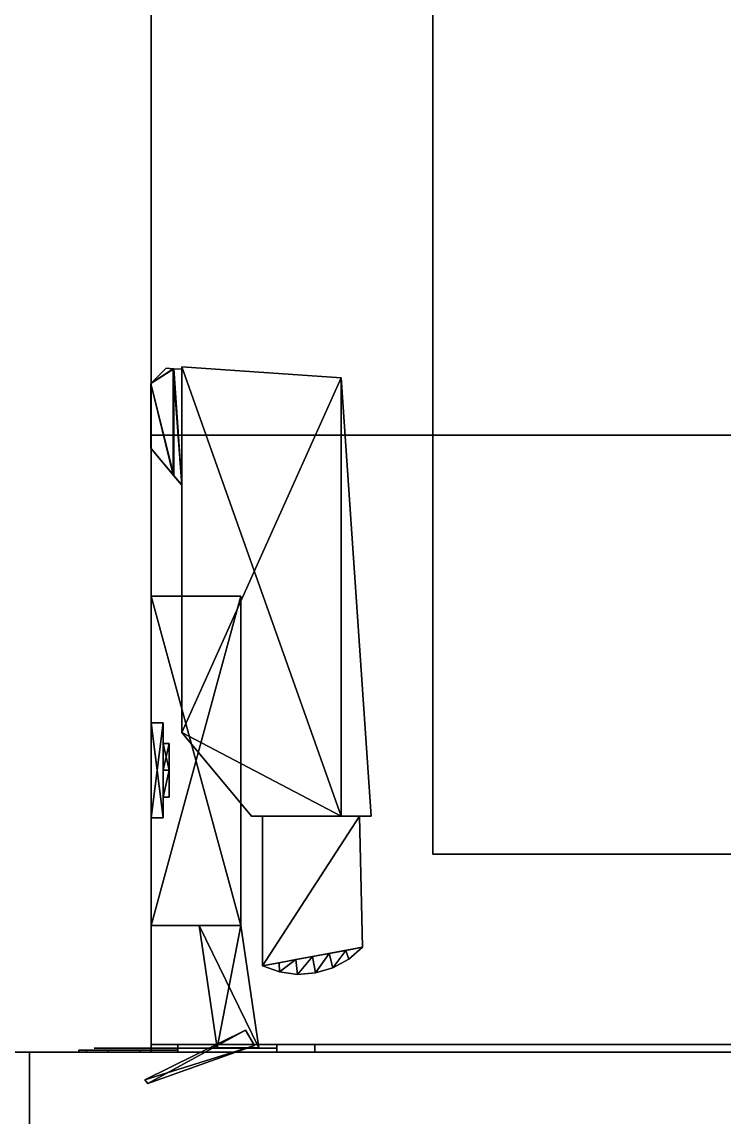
# Model space of a CAD drawing. Extents: x 0 to 3903, y -1756 to 0.
# Drawn here: x 186 to 278.3, y -726.5 to -582.8 of the extents above; entities that cross this region are included whole.
import ezdxf

# ---------------------------------------------------------------- set-up
doc = ezdxf.new("R2010")
doc.units = 0
for name, color, linetype in [('LAYER0', 7, 'CONTINUOUS'), ('LAYER1', 7, 'CONTINUOUS'), ('LAYER148', 35, 'CONTINUOUS'), ('LAYER150', 2, 'CONTINUOUS'), ('LAYER22', 7, 'CONTINUOUS'), ('LAYER23', 7, 'CONTINUOUS'), ('LAYER32', 253, 'CONTINUOUS'), ('LAYER33', 253, 'CONTINUOUS'), ('LAYER34', 28, 'CONTINUOUS'), ('LAYER35', 253, 'CONTINUOUS'), ('LAYER36', 253, 'CONTINUOUS'), ('LAYER37', 28, 'CONTINUOUS'), ('LAYER38', 8, 'CONTINUOUS'), ('LAYER4', 7, 'CONTINUOUS')]:
    doc.layers.add(name, color=color, linetype=linetype)

msp = doc.modelspace()

# ---------------------------------------------------------------- linework, layer by layer
at = {"layer": 'LAYER0', "invisible_edges": 1}
for points in [[(3902.994, -18.002), (0.0042, -1756.002), (0.0042, -18.002), (3902.994, -18.002)], [(0.0042, -1756.002), (3902.994, -18.002), (3902.994, -1756.002), (0.0042, -1756.002)], [(3902.994, -1756.002, 5), (0.0042, -18.002, 5), (0.0042, -1756.002, 5), (3902.994, -1756.002, 5)], [(0.0042, -18.002, 5), (3902.994, -1756.002, 5), (3902.994, -18.002, 5), (0.0042, -18.002, 5)]]:
    msp.add_3dface(points, dxfattribs=at)
at = {"layer": 'LAYER148'}
for points, invisible_edges in [([(155.0002, -168.001, 885), (240.0003, -232.001, 885), (155.0002, -738.001, 885), (155.0002, -168.001, 885)], 3), ([(240.0003, -232.001, 930), (155.0002, -168.001, 930), (155.0002, -738.001, 930), (240.0003, -232.001, 930)], 5), ([(155.0002, -738.001, 885), (240.0003, -232.001, 885), (240.0003, -692.001, 885), (155.0002, -738.001, 885)], 5), ([(240.0003, -232.001, 930), (155.0002, -738.001, 930), (240.0003, -692.001, 930), (240.0003, -232.001, 930)], 3), ([(155.0002, -738.001, 885), (240.0003, -692.001, 885), (2405, -738.001, 885), (155.0002, -738.001, 885)], 3), ([(2405, -738.001, 930), (870.0003, -692.001, 930), (155.0002, -738.001, 930), (2405, -738.001, 930)], 3), ([(240.0003, -692.001, 930), (155.0002, -738.001, 930), (870.0003, -692.001, 930), (240.0003, -692.001, 930)], 3), ([(870.0003, -692.001, 885), (2405, -738.001, 885), (240.0003, -692.001, 885), (870.0003, -692.001, 885)], 3)]:
    msp.add_3dface(points, dxfattribs=dict(at, invisible_edges=invisible_edges))
at = {"layer": 'LAYER150', "invisible_edges": 1}
for points in [[(240.0002, -692.001, 690), (870.0002, -232.001, 690), (870.0002, -692.001, 690), (240.0002, -692.001, 690)], [(870.0002, -232.001, 690), (240.0002, -692.001, 690), (240.0002, -232.001, 690), (870.0002, -232.001, 690)], [(240.0002, -692.001, 690), (240.0002, -232.001, 930), (240.0002, -232.001, 690), (240.0002, -692.001, 690)], [(240.0002, -232.001, 930), (240.0002, -692.001, 690), (240.0002, -692.001, 930), (240.0002, -232.001, 930)], [(240.0002, -232.001, 930), (870.0002, -692.001, 930), (870.0002, -232.001, 930), (240.0002, -232.001, 930)], [(870.0002, -692.001, 930), (240.0002, -232.001, 930), (240.0002, -692.001, 930), (870.0002, -692.001, 930)], [(870.0002, -692.001, 930), (240.0002, -692.001, 690), (870.0002, -692.001, 690), (870.0002, -692.001, 930)], [(240.0002, -692.001, 690), (870.0002, -692.001, 930), (240.0002, -692.001, 930), (240.0002, -692.001, 690)]]:
    msp.add_3dface(points, dxfattribs=at)
at = {"layer": 'LAYER22', "invisible_edges": 1}
for points in [[(907.0001, -168, 206), (203.0001, -718, 206), (203.0001, -168, 206), (907.0001, -168, 206)], [(203.0001, -718, 206), (907.0001, -168, 206), (907.0001, -718, 206), (203.0001, -718, 206)], [(203.0001, -168, 224), (203.0001, -718, 206), (203.0001, -718, 224), (203.0001, -168, 224)], [(203.0001, -718, 206), (203.0001, -168, 224), (203.0001, -168, 206), (203.0001, -718, 206)], [(907.0001, -718, 224), (203.0001, -168, 224), (203.0001, -718, 224), (907.0001, -718, 224)], [(203.0001, -168, 224), (907.0001, -718, 224), (907.0001, -168, 224), (203.0001, -168, 224)], [(907.0001, -718, 224), (203.0001, -718, 206), (907.0001, -718, 206), (907.0001, -718, 224)], [(203.0001, -718, 206), (907.0001, -718, 224), (203.0001, -718, 224), (203.0001, -718, 206)]]:
    msp.add_3dface(points, dxfattribs=at)
at = {"layer": 'LAYER23', "invisible_edges": 1}
for points in [[(907.0001, -637, 866.5), (203.0001, -717, 866.5), (203.0001, -637, 866.5), (907.0001, -637, 866.5)], [(203.0001, -717, 866.5), (907.0001, -637, 866.5), (907.0001, -717, 866.5), (203.0001, -717, 866.5)], [(203.0001, -637, 884.5), (203.0001, -717, 866.5), (203.0001, -717, 884.5), (203.0001, -637, 884.5)], [(203.0001, -717, 866.5), (203.0001, -637, 884.5), (203.0001, -637, 866.5), (203.0001, -717, 866.5)], [(203.0001, -637, 884.5), (907.0001, -637, 866.5), (203.0001, -637, 866.5), (203.0001, -637, 884.5)], [(907.0001, -637, 866.5), (203.0001, -637, 884.5), (907.0001, -637, 884.5), (907.0001, -637, 866.5)], [(907.0001, -717, 884.5), (203.0001, -637, 884.5), (203.0001, -717, 884.5), (907.0001, -717, 884.5)], [(203.0001, -637, 884.5), (907.0001, -717, 884.5), (907.0001, -637, 884.5), (203.0001, -637, 884.5)], [(907.0001, -717, 884.5), (203.0001, -717, 866.5), (907.0001, -717, 866.5), (907.0001, -717, 884.5)], [(203.0001, -717, 866.5), (907.0001, -717, 884.5), (203.0001, -717, 884.5), (203.0001, -717, 866.5)]]:
    msp.add_3dface(points, dxfattribs=at)
at = {"layer": 'LAYER32'}
for points in [[(202.9501, -630.2314, 317.125), (205.9684, -628.2976, 317.125), (204.9501, -628.2314, 317.125), (202.9501, -630.2314, 317.125)], [(205.8762, -628.2913, 316.525), (202.9501, -630.2314, 316.525), (204.9501, -628.2314, 316.525), (205.8762, -628.2913, 316.525)], [(202.9501, -630.2314, 298.875), (204.9501, -628.2314, 298.875), (205.9684, -628.2976, 298.875), (202.9501, -630.2314, 298.875)], [(205.8762, -628.2913, 299.475), (204.9501, -628.2314, 299.475), (202.9501, -630.2314, 299.475), (205.8762, -628.2913, 299.475)], [(202.9501, -630.2314, 317.125), (204.9501, -628.2314, 316.525), (202.9501, -630.2314, 316.525), (202.9501, -630.2314, 317.125)], [(204.9501, -628.2314, 317.125), (204.9501, -628.2314, 316.525), (202.9501, -630.2314, 317.125), (204.9501, -628.2314, 317.125)], [(202.9501, -630.2314, 298.875), (202.9501, -630.2314, 299.475), (204.9501, -628.2314, 299.475), (202.9501, -630.2314, 298.875)], [(204.9501, -628.2314, 298.875), (202.9501, -630.2314, 298.875), (204.9501, -628.2314, 299.475), (204.9501, -628.2314, 298.875)], [(204.9501, -628.2314, 317.125), (205.8762, -628.2913, 316.525), (204.9501, -628.2314, 316.525), (204.9501, -628.2314, 317.125)], [(205.9684, -628.2976, 317.125), (205.8762, -628.2913, 316.525), (204.9501, -628.2314, 317.125), (205.9684, -628.2976, 317.125)], [(204.9501, -628.2314, 298.875), (204.9501, -628.2314, 299.475), (205.8762, -628.2913, 299.475), (204.9501, -628.2314, 298.875)], [(205.9684, -628.2976, 298.875), (204.9501, -628.2314, 298.875), (205.8762, -628.2913, 299.475), (205.9684, -628.2976, 298.875)], [(227.9256, -687.011, 316.8), (227.9256, -629.5056, 316.8), (207.0001, -628.0422, 316.8), (227.9256, -687.011, 316.8)], [(207.0001, -676.0403, 316.8), (227.9256, -687.011, 316.8), (207.0001, -628.0422, 316.8), (207.0001, -676.0403, 316.8)], [(207.0001, -676.0403, 316.8), (207.0001, -628.0422, 316.8), (207.0001, -628.0422, 299.2), (207.0001, -676.0403, 316.8)], [(207.0001, -676.0403, 299.2), (207.0001, -676.0403, 316.8), (207.0001, -628.0422, 299.2), (207.0001, -676.0403, 299.2)], [(207.0001, -628.0422, 316.8), (227.9256, -629.5056, 299.2), (207.0001, -628.0422, 299.2), (207.0001, -628.0422, 316.8)], [(227.9256, -629.5056, 316.8), (227.9256, -629.5056, 299.2), (207.0001, -628.0422, 316.8), (227.9256, -629.5056, 316.8)], [(207.0001, -676.0403, 299.2), (207.0001, -628.0422, 299.2), (227.9256, -629.5056, 299.2), (207.0001, -676.0403, 299.2)], [(205.8762, -628.2913, 316.525), (205.8762, -642.2256, 316.525), (202.9501, -630.2314, 316.525), (205.8762, -628.2913, 316.525)], [(205.8762, -628.2913, 299.475), (202.9501, -630.2314, 299.475), (205.8762, -642.2256, 299.475), (205.8762, -628.2913, 299.475)], [(205.9684, -628.2976, 317.125), (202.9501, -630.2314, 317.125), (205.9684, -642.3354, 317.125), (205.9684, -628.2976, 317.125)], [(205.9684, -628.2976, 298.875), (205.9684, -642.3354, 298.875), (202.9501, -630.2314, 298.875), (205.9684, -628.2976, 298.875)], [(205.8762, -628.2913, 316.525), (205.9684, -628.2976, 317.125), (207.0001, -628.3699, 316.1709), (205.8762, -628.2913, 316.525)], [(205.8762, -628.2913, 316.525), (207.0001, -643.5649, 316.1709), (205.8762, -642.2256, 316.525), (205.8762, -628.2913, 316.525)], [(207.0001, -628.3699, 316.1709), (207.0001, -643.5649, 316.1709), (205.8762, -628.2913, 316.525), (207.0001, -628.3699, 316.1709)], [(205.8762, -628.2913, 299.475), (207.0001, -628.3699, 299.8291), (205.9684, -628.2976, 298.875), (205.8762, -628.2913, 299.475)], [(205.8762, -628.2913, 299.475), (205.8762, -642.2256, 299.475), (207.0001, -643.5649, 299.8291), (205.8762, -628.2913, 299.475)], [(207.0001, -628.3699, 299.8291), (205.8762, -628.2913, 299.475), (207.0001, -643.5649, 299.8291), (207.0001, -628.3699, 299.8291)], [(205.9684, -628.2976, 317.125), (207.0001, -643.5649, 316.8), (207.0001, -628.3699, 316.8), (205.9684, -628.2976, 317.125)], [(205.9684, -642.3354, 317.125), (207.0001, -643.5649, 316.8), (205.9684, -628.2976, 317.125), (205.9684, -642.3354, 317.125)], [(205.9684, -628.2976, 317.125), (207.0001, -628.3699, 316.8), (207.0001, -628.3699, 316.1709), (205.9684, -628.2976, 317.125)], [(205.9684, -628.2976, 298.875), (207.0001, -628.3699, 299.2), (207.0001, -643.5649, 299.2), (205.9684, -628.2976, 298.875)], [(205.9684, -642.3354, 298.875), (205.9684, -628.2976, 298.875), (207.0001, -643.5649, 299.2), (205.9684, -642.3354, 298.875)], [(205.9684, -628.2976, 298.875), (207.0001, -628.3699, 299.8291), (207.0001, -628.3699, 299.2), (205.9684, -628.2976, 298.875)], [(227.9256, -687.011, 299.2), (207.0001, -676.0403, 299.2), (227.9256, -629.5056, 299.2), (227.9256, -687.011, 299.2)], [(227.9256, -629.5056, 300.6), (231.9001, -687.011, 300.6), (227.9256, -687.011, 300.6), (227.9256, -629.5056, 300.6)], [(227.9256, -629.5056, 315.4), (227.9256, -687.011, 315.4), (231.9001, -687.011, 315.4), (227.9256, -629.5056, 315.4)], [(227.9256, -629.5056, 300.6), (227.9256, -629.5056, 315.4), (231.9001, -687.011, 315.4), (227.9256, -629.5056, 300.6)], [(231.9001, -687.011, 300.6), (227.9256, -629.5056, 300.6), (231.9001, -687.011, 315.4), (231.9001, -687.011, 300.6)], [(227.9256, -629.5056, 300.6), (227.9256, -687.011, 300.6), (227.9256, -687.011, 299.2), (227.9256, -629.5056, 300.6)], [(227.9256, -629.5056, 299.2), (227.9256, -629.5056, 300.6), (227.9256, -687.011, 299.2), (227.9256, -629.5056, 299.2)], [(227.9256, -687.011, 316.8), (227.9256, -629.5056, 315.4), (227.9256, -629.5056, 316.8), (227.9256, -687.011, 316.8)], [(227.9256, -687.011, 315.4), (227.9256, -629.5056, 315.4), (227.9256, -687.011, 316.8), (227.9256, -687.011, 315.4)], [(202.9501, -630.2314, 317.125), (202.9501, -638.7385, 317.125), (205.9684, -642.3354, 317.125), (202.9501, -630.2314, 317.125)], [(202.9501, -630.2314, 317.125), (202.9501, -630.2314, 316.525), (202.9501, -638.7385, 316.525), (202.9501, -630.2314, 317.125)], [(202.9501, -638.7385, 317.125), (202.9501, -630.2314, 317.125), (202.9501, -638.7385, 316.525), (202.9501, -638.7385, 317.125)], [(202.9501, -630.2314, 316.525), (205.8762, -642.2256, 316.525), (202.9501, -638.7385, 316.525), (202.9501, -630.2314, 316.525)], [(202.9501, -630.2314, 298.875), (205.9684, -642.3354, 298.875), (202.9501, -638.7385, 298.875), (202.9501, -630.2314, 298.875)], [(202.9501, -630.2314, 298.875), (202.9501, -638.7385, 299.475), (202.9501, -630.2314, 299.475), (202.9501, -630.2314, 298.875)], [(202.9501, -638.7385, 298.875), (202.9501, -638.7385, 299.475), (202.9501, -630.2314, 298.875), (202.9501, -638.7385, 298.875)], [(202.9501, -630.2314, 299.475), (202.9501, -638.7385, 299.475), (205.8762, -642.2256, 299.475), (202.9501, -630.2314, 299.475)], [(202.9501, -638.7385, 317.125), (202.9501, -638.7385, 316.525), (205.8762, -642.2256, 316.525), (202.9501, -638.7385, 317.125)], [(205.9684, -642.3354, 317.125), (202.9501, -638.7385, 317.125), (205.8762, -642.2256, 316.525), (205.9684, -642.3354, 317.125)], [(202.9501, -638.7385, 298.875), (205.8762, -642.2256, 299.475), (202.9501, -638.7385, 299.475), (202.9501, -638.7385, 298.875)], [(205.9684, -642.3354, 298.875), (205.8762, -642.2256, 299.475), (202.9501, -638.7385, 298.875), (205.9684, -642.3354, 298.875)], [(205.9684, -642.3354, 317.125), (205.8762, -642.2256, 316.525), (207.0001, -643.5649, 316.1709), (205.9684, -642.3354, 317.125)], [(205.9684, -642.3354, 298.875), (207.0001, -643.5649, 299.8291), (205.8762, -642.2256, 299.475), (205.9684, -642.3354, 298.875)], [(207.0001, -643.5649, 316.8), (205.9684, -642.3354, 317.125), (207.0001, -643.5649, 316.1709), (207.0001, -643.5649, 316.8)], [(207.0001, -643.5649, 299.2), (207.0001, -643.5649, 299.8291), (205.9684, -642.3354, 298.875), (207.0001, -643.5649, 299.2)], [(207.0001, -676.0403, 316.8), (216.1425, -687.011, 316.8), (227.9256, -687.011, 316.8), (207.0001, -676.0403, 316.8)], [(216.1425, -687.011, 299.2), (207.0001, -676.0403, 299.2), (227.9256, -687.011, 299.2), (216.1425, -687.011, 299.2)], [(207.0001, -676.0403, 316.8), (207.0001, -676.0403, 299.2), (216.1425, -687.011, 299.2), (207.0001, -676.0403, 316.8)], [(216.1425, -687.011, 316.8), (207.0001, -676.0403, 316.8), (216.1425, -687.011, 299.2), (216.1425, -687.011, 316.8)], [(216.1425, -687.011, 316.8), (227.9256, -687.011, 299.2), (227.9256, -687.011, 316.8), (216.1425, -687.011, 316.8)], [(216.1425, -687.011, 299.2), (227.9256, -687.011, 299.2), (216.1425, -687.011, 316.8), (216.1425, -687.011, 299.2)], [(217.6251, -706.666, 314.7), (230.7252, -704.2454, 314.7), (230.334, -687.011, 314.7), (217.6251, -706.666, 314.7)], [(217.6251, -687.011, 314.7), (217.6251, -706.666, 314.7), (230.334, -687.011, 314.7), (217.6251, -687.011, 314.7)], [(217.6251, -706.666, 301.3), (230.334, -687.011, 301.3), (230.7252, -704.2454, 301.3), (217.6251, -706.666, 301.3)], [(217.6251, -687.011, 301.3), (230.334, -687.011, 301.3), (217.6251, -706.666, 301.3), (217.6251, -687.011, 301.3)], [(217.6251, -706.666, 314.7), (217.6251, -687.011, 301.3), (217.6251, -706.666, 301.3), (217.6251, -706.666, 314.7)], [(217.6251, -687.011, 314.7), (217.6251, -687.011, 301.3), (217.6251, -706.666, 314.7), (217.6251, -687.011, 314.7)], [(227.9256, -687.011, 315.4), (231.9001, -687.011, 300.6), (231.9001, -687.011, 315.4), (227.9256, -687.011, 315.4)], [(227.9256, -687.011, 300.6), (231.9001, -687.011, 300.6), (227.9256, -687.011, 315.4), (227.9256, -687.011, 300.6)], [(230.334, -687.011, 314.7), (230.7252, -704.2454, 314.7), (230.7252, -704.2454, 301.3), (230.334, -687.011, 314.7)], [(230.334, -687.011, 301.3), (230.334, -687.011, 314.7), (230.7252, -704.2454, 301.3), (230.334, -687.011, 301.3)], [(230.7252, -704.2454, 314.7), (228.5418, -704.6487, 314.7), (228.93, -705.7974, 314.7), (230.7252, -704.2454, 314.7)], [(230.7252, -704.2454, 301.3), (228.93, -705.7974, 301.3), (228.5418, -704.6487, 301.3), (230.7252, -704.2454, 301.3)], [(230.7252, -704.2454, 314.7), (228.93, -705.7974, 314.7), (228.93, -705.7974, 301.3), (230.7252, -704.2454, 314.7)], [(230.7252, -704.2454, 301.3), (230.7252, -704.2454, 314.7), (228.93, -705.7974, 301.3), (230.7252, -704.2454, 301.3)], [(221.9918, -705.8591, 314.7), (219.8084, -706.2625, 314.7), (219.8563, -707.4741, 314.7), (221.9918, -705.8591, 314.7)], [(221.9918, -705.8591, 301.3), (219.8563, -707.4741, 301.3), (219.8084, -706.2625, 301.3), (221.9918, -705.8591, 301.3)], [(222.2076, -707.7944, 314.7), (221.9918, -705.8591, 314.7), (219.8563, -707.4741, 314.7), (222.2076, -707.7944, 314.7)], [(222.2076, -707.7944, 301.3), (219.8563, -707.4741, 301.3), (221.9918, -705.8591, 301.3), (222.2076, -707.7944, 301.3)], [(224.1751, -705.4556, 314.7), (221.9918, -705.8591, 314.7), (222.2076, -707.7944, 314.7), (224.1751, -705.4556, 314.7)], [(224.1751, -705.4556, 301.3), (222.2076, -707.7944, 301.3), (221.9918, -705.8591, 301.3), (224.1751, -705.4556, 301.3)], [(224.5737, -707.6125, 314.7), (224.1751, -705.4556, 314.7), (222.2076, -707.7944, 314.7), (224.5737, -707.6125, 314.7)], [(224.5737, -707.6125, 301.3), (222.2076, -707.7944, 301.3), (224.1751, -705.4556, 301.3), (224.5737, -707.6125, 301.3)], [(226.3585, -705.0522, 314.7), (224.1751, -705.4556, 314.7), (224.5737, -707.6125, 314.7), (226.3585, -705.0522, 314.7)], [(226.3585, -705.0522, 301.3), (224.5737, -707.6125, 301.3), (224.1751, -705.4556, 301.3), (226.3585, -705.0522, 301.3)], [(226.8484, -706.937, 314.7), (226.3585, -705.0522, 314.7), (224.5737, -707.6125, 314.7), (226.8484, -706.937, 314.7)], [(226.8484, -706.937, 301.3), (224.5737, -707.6125, 301.3), (226.3585, -705.0522, 301.3), (226.8484, -706.937, 301.3)], [(228.5418, -704.6487, 314.7), (226.3585, -705.0522, 314.7), (226.8484, -706.937, 314.7), (228.5418, -704.6487, 314.7)], [(228.5418, -704.6487, 301.3), (226.8484, -706.937, 301.3), (226.3585, -705.0522, 301.3), (228.5418, -704.6487, 301.3)], [(228.93, -705.7974, 314.7), (228.5418, -704.6487, 314.7), (226.8484, -706.937, 314.7), (228.93, -705.7974, 314.7)], [(228.93, -705.7974, 301.3), (226.8484, -706.937, 301.3), (228.5418, -704.6487, 301.3), (228.93, -705.7974, 301.3)], [(228.93, -705.7974, 314.7), (226.8484, -706.937, 314.7), (226.8484, -706.937, 301.3), (228.93, -705.7974, 314.7)], [(228.93, -705.7974, 301.3), (228.93, -705.7974, 314.7), (226.8484, -706.937, 301.3), (228.93, -705.7974, 301.3)], [(219.8563, -707.4741, 314.7), (219.8084, -706.2625, 314.7), (217.6251, -706.666, 314.7), (219.8563, -707.4741, 314.7)], [(219.8563, -707.4741, 301.3), (217.6251, -706.666, 301.3), (219.8084, -706.2625, 301.3), (219.8563, -707.4741, 301.3)], [(219.8563, -707.4741, 314.7), (217.6251, -706.666, 314.7), (217.6251, -706.666, 301.3), (219.8563, -707.4741, 314.7)], [(219.8563, -707.4741, 301.3), (219.8563, -707.4741, 314.7), (217.6251, -706.666, 301.3), (219.8563, -707.4741, 301.3)], [(226.8484, -706.937, 314.7), (224.5737, -707.6125, 314.7), (224.5737, -707.6125, 301.3), (226.8484, -706.937, 314.7)], [(226.8484, -706.937, 301.3), (226.8484, -706.937, 314.7), (224.5737, -707.6125, 301.3), (226.8484, -706.937, 301.3)], [(222.2076, -707.7944, 314.7), (219.8563, -707.4741, 314.7), (219.8563, -707.4741, 301.3), (222.2076, -707.7944, 314.7)], [(222.2076, -707.7944, 301.3), (222.2076, -707.7944, 314.7), (219.8563, -707.4741, 301.3), (222.2076, -707.7944, 301.3)], [(224.5737, -707.6125, 314.7), (222.2076, -707.7944, 314.7), (222.2076, -707.7944, 301.3), (224.5737, -707.6125, 314.7)], [(224.5737, -707.6125, 301.3), (224.5737, -707.6125, 314.7), (222.2076, -707.7944, 301.3), (224.5737, -707.6125, 301.3)]]:
    msp.add_3dface(points, dxfattribs=at)
at = {"layer": 'LAYER33'}
for points in [[(203.0001, -658.1428, 302), (214.7802, -701.3635, 302), (203.0001, -701.3635, 302), (203.0001, -658.1428, 302)], [(214.7802, -658.1428, 302), (214.7802, -701.3635, 302), (203.0001, -658.1428, 302), (214.7802, -658.1428, 302)], [(203.0001, -658.1428, 314), (214.7802, -658.1428, 302), (203.0001, -658.1428, 302), (203.0001, -658.1428, 314)], [(214.7802, -658.1428, 314), (214.7802, -658.1428, 302), (203.0001, -658.1428, 314), (214.7802, -658.1428, 314)], [(203.0001, -701.3635, 314), (214.7802, -658.1428, 314), (203.0001, -658.1428, 314), (203.0001, -701.3635, 314)], [(214.7802, -701.3635, 314), (214.7802, -658.1428, 314), (203.0001, -701.3635, 314), (214.7802, -701.3635, 314)], [(214.7802, -658.1428, 302), (214.7802, -701.3635, 314), (214.7802, -701.3635, 302), (214.7802, -658.1428, 302)], [(214.7802, -658.1428, 314), (214.7802, -701.3635, 314), (214.7802, -658.1428, 302), (214.7802, -658.1428, 314)], [(203.0001, -674.7661, 331), (203.0001, -687.2339, 331), (204.5708, -687.2339, 331), (203.0001, -674.7661, 331)], [(204.5708, -674.7661, 331), (203.0001, -674.7661, 331), (204.5708, -687.2339, 331), (204.5708, -674.7661, 331)], [(203.0001, -674.7661, 285), (203.0001, -674.7661, 331), (204.5708, -674.7661, 331), (203.0001, -674.7661, 285)], [(204.5708, -674.7661, 285), (203.0001, -674.7661, 285), (204.5708, -674.7661, 331), (204.5708, -674.7661, 285)], [(203.0001, -687.2339, 285), (203.0001, -674.7661, 285), (204.5708, -674.7661, 285), (203.0001, -687.2339, 285)], [(204.5708, -687.2339, 285), (203.0001, -687.2339, 285), (204.5708, -674.7661, 285), (204.5708, -687.2339, 285)], [(204.5708, -674.7661, 331), (204.5708, -687.2339, 331), (204.5708, -687.2339, 285), (204.5708, -674.7661, 331)], [(204.5708, -674.7661, 285), (204.5708, -674.7661, 331), (204.5708, -687.2339, 285), (204.5708, -674.7661, 285)], [(204.5708, -681, 319.7574), (205.3561, -677.4736, 324), (205.3561, -681, 319.7574), (204.5708, -681, 319.7574)], [(204.5708, -677.4736, 324), (205.3561, -677.4736, 324), (204.5708, -681, 319.7574), (204.5708, -677.4736, 324)], [(204.5708, -677.4736, 324), (205.3561, -681, 328.2426), (205.3561, -677.4736, 324), (204.5708, -677.4736, 324)], [(204.5708, -681, 328.2426), (205.3561, -681, 328.2426), (204.5708, -677.4736, 324), (204.5708, -681, 328.2426)], [(204.5708, -681, 319.7574), (204.5708, -677.4736, 324), (204.5708, -681, 328.2426), (204.5708, -681, 319.7574)], [(204.5708, -681, 287.7574), (205.3561, -677.4736, 292), (205.3561, -681, 287.7574), (204.5708, -681, 287.7574)], [(204.5708, -677.4736, 292), (205.3561, -677.4736, 292), (204.5708, -681, 287.7574), (204.5708, -677.4736, 292)], [(204.5708, -677.4736, 292), (205.3561, -681, 296.2426), (205.3561, -677.4736, 292), (204.5708, -677.4736, 292)], [(204.5708, -681, 296.2426), (205.3561, -681, 296.2426), (204.5708, -677.4736, 292), (204.5708, -681, 296.2426)], [(204.5708, -681, 287.7574), (204.5708, -677.4736, 292), (204.5708, -681, 296.2426), (204.5708, -681, 287.7574)], [(205.3561, -684.5264, 324), (205.3561, -677.4736, 324), (205.3561, -681, 328.2426), (205.3561, -684.5264, 324)], [(205.3561, -681, 319.7574), (205.3561, -677.4736, 324), (205.3561, -684.5264, 324), (205.3561, -681, 319.7574)], [(205.3561, -684.5264, 292), (205.3561, -677.4736, 292), (205.3561, -681, 296.2426), (205.3561, -684.5264, 292)], [(205.3561, -681, 287.7574), (205.3561, -677.4736, 292), (205.3561, -684.5264, 292), (205.3561, -681, 287.7574)], [(204.5708, -684.5264, 324), (205.3561, -681, 319.7574), (205.3561, -684.5264, 324), (204.5708, -684.5264, 324)], [(204.5708, -681, 319.7574), (205.3561, -681, 319.7574), (204.5708, -684.5264, 324), (204.5708, -681, 319.7574)], [(204.5708, -684.5264, 324), (204.5708, -681, 319.7574), (204.5708, -681, 328.2426), (204.5708, -684.5264, 324)], [(204.5708, -684.5264, 324), (205.3561, -681, 328.2426), (204.5708, -681, 328.2426), (204.5708, -684.5264, 324)], [(205.3561, -684.5264, 324), (205.3561, -681, 328.2426), (204.5708, -684.5264, 324), (205.3561, -684.5264, 324)], [(204.5708, -684.5264, 292), (205.3561, -681, 287.7574), (205.3561, -684.5264, 292), (204.5708, -684.5264, 292)], [(204.5708, -681, 287.7574), (205.3561, -681, 287.7574), (204.5708, -684.5264, 292), (204.5708, -681, 287.7574)], [(204.5708, -684.5264, 292), (204.5708, -681, 287.7574), (204.5708, -681, 296.2426), (204.5708, -684.5264, 292)], [(204.5708, -684.5264, 292), (205.3561, -681, 296.2426), (204.5708, -681, 296.2426), (204.5708, -684.5264, 292)], [(205.3561, -684.5264, 292), (205.3561, -681, 296.2426), (204.5708, -684.5264, 292), (205.3561, -684.5264, 292)], [(204.5708, -687.2339, 331), (203.0001, -687.2339, 331), (203.0001, -687.2339, 285), (204.5708, -687.2339, 331)], [(204.5708, -687.2339, 285), (204.5708, -687.2339, 331), (203.0001, -687.2339, 285), (204.5708, -687.2339, 285)], [(209.2828, -701.3635, 302), (217.1363, -717.4595, 302), (211.6389, -717.4595, 302), (209.2828, -701.3635, 302)], [(214.7802, -701.3635, 302), (217.1363, -717.4595, 302), (209.2828, -701.3635, 302), (214.7802, -701.3635, 302)], [(211.6389, -717.4595, 314), (214.7802, -701.3635, 314), (209.2828, -701.3635, 314), (211.6389, -717.4595, 314)], [(217.1363, -717.4595, 314), (214.7802, -701.3635, 314), (211.6389, -717.4595, 314), (217.1363, -717.4595, 314)], [(214.7802, -701.3635, 302), (217.1363, -717.4595, 314), (217.1363, -717.4595, 302), (214.7802, -701.3635, 302)], [(214.7802, -701.3635, 314), (217.1363, -717.4595, 314), (214.7802, -701.3635, 302), (214.7802, -701.3635, 314)], [(215.3885, -715.1406, 302.9999), (202.5338, -722.1428, 302.9999), (202.1461, -721.6628, 302.9999), (215.3885, -715.1406, 302.9999)], [(202.1461, -721.6628, 312.9999), (216.5649, -717.1189, 312.9999), (215.3885, -715.1406, 312.9999), (202.1461, -721.6628, 312.9999)], [(216.5649, -717.1189, 302.9999), (202.5338, -722.1428, 302.9999), (215.3885, -715.1406, 302.9999), (216.5649, -717.1189, 302.9999)], [(202.5338, -722.1428, 312.9999), (216.5649, -717.1189, 312.9999), (202.1461, -721.6628, 312.9999), (202.5338, -722.1428, 312.9999)], [(216.5649, -717.1189, 302.9999), (202.5338, -722.1428, 312.9999), (202.5338, -722.1428, 302.9999), (216.5649, -717.1189, 302.9999)], [(216.5649, -717.1189, 312.9999), (202.5338, -722.1428, 312.9999), (216.5649, -717.1189, 302.9999), (216.5649, -717.1189, 312.9999)]]:
    msp.add_3dface(points, dxfattribs=at)
at = {"layer": 'LAYER34'}
for points in [[(224.5001, -717, 287), (206.5001, -717, 287), (206.5001, -717, 287), (224.5001, -717, 287)], [(224.5001, -717, 329), (206.5001, -717, 329), (206.5001, -717, 329), (224.5001, -717, 329)], [(219.5001, -717, 299), (219.5001, -718, 299), (206.5001, -718, 299), (206.5001, -717, 299)], [(206.5001, -717, 299), (206.5001, -718, 299), (206.5001, -718, 287), (206.5001, -717, 287)], [(206.5001, -717, 287), (206.5001, -718, 287), (224.5001, -718, 287), (224.5001, -717, 287)], [(219.5001, -717, 317), (219.5001, -718, 317), (206.5001, -718, 317), (206.5001, -717, 317)], [(206.5001, -717, 317), (206.5001, -718, 317), (206.5001, -718, 329), (206.5001, -717, 329)], [(206.5001, -717, 329), (206.5001, -718, 329), (224.5001, -718, 329), (224.5001, -717, 329)], [(219.5001, -717, 299), (219.5001, -718, 299), (219.5001, -718, 317), (219.5001, -717, 317)], [(224.5001, -717, 329), (224.5001, -718, 329), (224.5001, -717, 329)], [(224.5001, -718, 287), (224.5001, -718, 329), (224.5001, -717, 329), (224.5001, -717, 287)], [(206.5001, -718, 299), (206.5001, -718, 287), (206.5001, -718, 299)], [(206.5001, -718, 317), (206.5001, -718, 329), (206.5001, -718, 317)], [(224.5001, -718, 287), (206.5001, -718, 287), (206.5001, -718, 329), (224.5001, -718, 329)], [(219.5001, -718, 299), (219.5001, -718, 317), (219.5001, -718, 299)]]:
    msp.add_3dface(points, dxfattribs=at)
for points, invisible_edges in [([(224.5001, -717, 287), (219.5001, -717, 299), (206.5001, -717, 299), (206.5001, -717, 287)], 1), ([(224.5001, -717, 329), (219.5001, -717, 317), (206.5001, -717, 317), (206.5001, -717, 329)], 1), ([(224.5001, -717, 329), (224.5001, -717, 287), (219.5001, -717, 299), (219.5001, -717, 317)], 10), ([(194.4897, -717.75, 303.0251), (193.5001, -717.75, 308), (195.5001, -717.75, 308), (195.5001, -717.75, 302.5)], 10), ([(193.5001, -717.75, 308), (194.4897, -717.75, 312.9749), (195.5001, -717.75, 313.5), (195.5001, -717.75, 308)], 10), ([(197.3077, -717.75, 298.8076), (194.4897, -717.75, 303.0251), (195.5001, -717.75, 302.5), (199.0001, -717.75, 302.5)], 10), ([(194.4897, -717.75, 312.9749), (197.3077, -717.75, 317.1924), (199.0001, -717.75, 313.5), (195.5001, -717.75, 313.5)], 10), ([(195.5001, -717.5, 313.5), (195.5001, -717.5, 302.5), (202.5001, -717.5, 302.5), (202.2906, -717.5, 313.3167)], 4), ([(201.5252, -717.75, 295.9896), (197.3077, -717.75, 298.8076), (199.0001, -717.75, 302.5), (202.5001, -717.75, 302.5)], 10), ([(197.3077, -717.75, 317.1924), (201.5252, -717.75, 320.0104), (202.5001, -717.75, 313.5), (199.0001, -717.75, 313.5)], 10), ([(206.5001, -717.75, 295), (201.5252, -717.75, 295.9896), (202.5001, -717.75, 302.5), (206.5001, -717.75, 299)], 2), ([(201.5252, -717.75, 320.0104), (206.5001, -717.75, 321), (206.5001, -717.75, 317), (202.5001, -717.75, 313.5)], 8), ([(202.2906, -717.5, 313.3167), (202.5001, -717.5, 302.5), (206.5001, -717.5, 299), (206.5001, -717.5, 317)], 5), ([(206.5001, -717.5, 317), (206.5001, -717.5, 299), (219.5001, -717.5, 299), (219.5001, -717.5, 317)], 1)]:
    msp.add_3dface(points, dxfattribs=dict(at, invisible_edges=invisible_edges))
at = {"layer": 'LAYER35'}
for points in [[(202.9501, -630.2314, 791.125), (205.9684, -628.2976, 791.125), (204.9501, -628.2314, 791.125), (202.9501, -630.2314, 791.125)], [(205.8762, -628.2913, 790.525), (202.9501, -630.2314, 790.525), (204.9501, -628.2314, 790.525), (205.8762, -628.2913, 790.525)], [(202.9501, -630.2314, 772.875), (204.9501, -628.2314, 772.875), (205.9684, -628.2976, 772.875), (202.9501, -630.2314, 772.875)], [(205.8762, -628.2913, 773.475), (204.9501, -628.2314, 773.475), (202.9501, -630.2314, 773.475), (205.8762, -628.2913, 773.475)], [(202.9501, -630.2314, 791.125), (204.9501, -628.2314, 790.525), (202.9501, -630.2314, 790.525), (202.9501, -630.2314, 791.125)], [(204.9501, -628.2314, 791.125), (204.9501, -628.2314, 790.525), (202.9501, -630.2314, 791.125), (204.9501, -628.2314, 791.125)], [(202.9501, -630.2314, 772.875), (202.9501, -630.2314, 773.475), (204.9501, -628.2314, 773.475), (202.9501, -630.2314, 772.875)], [(204.9501, -628.2314, 772.875), (202.9501, -630.2314, 772.875), (204.9501, -628.2314, 773.475), (204.9501, -628.2314, 772.875)], [(204.9501, -628.2314, 791.125), (205.8762, -628.2913, 790.525), (204.9501, -628.2314, 790.525), (204.9501, -628.2314, 791.125)], [(205.9684, -628.2976, 791.125), (205.8762, -628.2913, 790.525), (204.9501, -628.2314, 791.125), (205.9684, -628.2976, 791.125)], [(204.9501, -628.2314, 772.875), (204.9501, -628.2314, 773.475), (205.8762, -628.2913, 773.475), (204.9501, -628.2314, 772.875)], [(205.9684, -628.2976, 772.875), (204.9501, -628.2314, 772.875), (205.8762, -628.2913, 773.475), (205.9684, -628.2976, 772.875)], [(227.9256, -687.011, 790.8), (227.9256, -629.5056, 790.8), (207.0001, -628.0422, 790.8), (227.9256, -687.011, 790.8)], [(207.0001, -676.0403, 790.8), (227.9256, -687.011, 790.8), (207.0001, -628.0422, 790.8), (207.0001, -676.0403, 790.8)], [(207.0001, -676.0403, 790.8), (207.0001, -628.0422, 790.8), (207.0001, -628.0422, 773.2), (207.0001, -676.0403, 790.8)], [(207.0001, -676.0403, 773.2), (207.0001, -676.0403, 790.8), (207.0001, -628.0422, 773.2), (207.0001, -676.0403, 773.2)], [(207.0001, -628.0422, 790.8), (227.9256, -629.5056, 773.2), (207.0001, -628.0422, 773.2), (207.0001, -628.0422, 790.8)], [(227.9256, -629.5056, 790.8), (227.9256, -629.5056, 773.2), (207.0001, -628.0422, 790.8), (227.9256, -629.5056, 790.8)], [(207.0001, -676.0403, 773.2), (207.0001, -628.0422, 773.2), (227.9256, -629.5056, 773.2), (207.0001, -676.0403, 773.2)], [(205.8762, -628.2913, 790.525), (205.8762, -642.2256, 790.525), (202.9501, -630.2314, 790.525), (205.8762, -628.2913, 790.525)], [(205.8762, -628.2913, 773.475), (202.9501, -630.2314, 773.475), (205.8762, -642.2256, 773.475), (205.8762, -628.2913, 773.475)], [(205.9684, -628.2976, 791.125), (202.9501, -630.2314, 791.125), (205.9684, -642.3354, 791.125), (205.9684, -628.2976, 791.125)], [(205.9684, -628.2976, 772.875), (205.9684, -642.3354, 772.875), (202.9501, -630.2314, 772.875), (205.9684, -628.2976, 772.875)], [(205.8762, -628.2913, 790.525), (205.9684, -628.2976, 791.125), (207.0001, -628.3699, 790.171), (205.8762, -628.2913, 790.525)], [(205.8762, -628.2913, 790.525), (207.0001, -643.5649, 790.171), (205.8762, -642.2256, 790.525), (205.8762, -628.2913, 790.525)], [(207.0001, -628.3699, 790.171), (207.0001, -643.5649, 790.171), (205.8762, -628.2913, 790.525), (207.0001, -628.3699, 790.171)], [(205.8762, -628.2913, 773.475), (207.0001, -628.3699, 773.829), (205.9684, -628.2976, 772.875), (205.8762, -628.2913, 773.475)], [(205.8762, -628.2913, 773.475), (205.8762, -642.2256, 773.475), (207.0001, -643.5649, 773.829), (205.8762, -628.2913, 773.475)], [(207.0001, -628.3699, 773.829), (205.8762, -628.2913, 773.475), (207.0001, -643.5649, 773.829), (207.0001, -628.3699, 773.829)], [(205.9684, -628.2976, 791.125), (207.0001, -643.5649, 790.8), (207.0001, -628.3699, 790.8), (205.9684, -628.2976, 791.125)], [(205.9684, -642.3354, 791.125), (207.0001, -643.5649, 790.8), (205.9684, -628.2976, 791.125), (205.9684, -642.3354, 791.125)], [(205.9684, -628.2976, 791.125), (207.0001, -628.3699, 790.8), (207.0001, -628.3699, 790.171), (205.9684, -628.2976, 791.125)], [(205.9684, -628.2976, 772.875), (207.0001, -628.3699, 773.2), (207.0001, -643.5649, 773.2), (205.9684, -628.2976, 772.875)], [(205.9684, -642.3354, 772.875), (205.9684, -628.2976, 772.875), (207.0001, -643.5649, 773.2), (205.9684, -642.3354, 772.875)], [(205.9684, -628.2976, 772.875), (207.0001, -628.3699, 773.829), (207.0001, -628.3699, 773.2), (205.9684, -628.2976, 772.875)], [(227.9256, -687.011, 773.2), (207.0001, -676.0403, 773.2), (227.9256, -629.5056, 773.2), (227.9256, -687.011, 773.2)], [(227.9256, -629.5056, 774.6), (231.9001, -687.011, 774.6), (227.9256, -687.011, 774.6), (227.9256, -629.5056, 774.6)], [(227.9256, -629.5056, 789.4), (227.9256, -687.011, 789.4), (231.9001, -687.011, 789.4), (227.9256, -629.5056, 789.4)], [(227.9256, -629.5056, 774.6), (227.9256, -629.5056, 789.4), (231.9001, -687.011, 789.4), (227.9256, -629.5056, 774.6)], [(231.9001, -687.011, 774.6), (227.9256, -629.5056, 774.6), (231.9001, -687.011, 789.4), (231.9001, -687.011, 774.6)], [(227.9256, -629.5056, 774.6), (227.9256, -687.011, 774.6), (227.9256, -687.011, 773.2), (227.9256, -629.5056, 774.6)], [(227.9256, -629.5056, 773.2), (227.9256, -629.5056, 774.6), (227.9256, -687.011, 773.2), (227.9256, -629.5056, 773.2)], [(227.9256, -687.011, 790.8), (227.9256, -629.5056, 789.4), (227.9256, -629.5056, 790.8), (227.9256, -687.011, 790.8)], [(227.9256, -687.011, 789.4), (227.9256, -629.5056, 789.4), (227.9256, -687.011, 790.8), (227.9256, -687.011, 789.4)], [(202.9501, -630.2314, 791.125), (202.9501, -638.7385, 791.125), (205.9684, -642.3354, 791.125), (202.9501, -630.2314, 791.125)], [(202.9501, -630.2314, 791.125), (202.9501, -630.2314, 790.525), (202.9501, -638.7385, 790.525), (202.9501, -630.2314, 791.125)], [(202.9501, -638.7385, 791.125), (202.9501, -630.2314, 791.125), (202.9501, -638.7385, 790.525), (202.9501, -638.7385, 791.125)], [(202.9501, -630.2314, 790.525), (205.8762, -642.2256, 790.525), (202.9501, -638.7385, 790.525), (202.9501, -630.2314, 790.525)], [(202.9501, -630.2314, 772.875), (205.9684, -642.3354, 772.875), (202.9501, -638.7385, 772.875), (202.9501, -630.2314, 772.875)], [(202.9501, -630.2314, 772.875), (202.9501, -638.7385, 773.475), (202.9501, -630.2314, 773.475), (202.9501, -630.2314, 772.875)], [(202.9501, -638.7385, 772.875), (202.9501, -638.7385, 773.475), (202.9501, -630.2314, 772.875), (202.9501, -638.7385, 772.875)], [(202.9501, -630.2314, 773.475), (202.9501, -638.7385, 773.475), (205.8762, -642.2256, 773.475), (202.9501, -630.2314, 773.475)], [(202.9501, -638.7385, 791.125), (202.9501, -638.7385, 790.525), (205.8762, -642.2256, 790.525), (202.9501, -638.7385, 791.125)], [(205.9684, -642.3354, 791.125), (202.9501, -638.7385, 791.125), (205.8762, -642.2256, 790.525), (205.9684, -642.3354, 791.125)], [(202.9501, -638.7385, 772.875), (205.8762, -642.2256, 773.475), (202.9501, -638.7385, 773.475), (202.9501, -638.7385, 772.875)], [(205.9684, -642.3354, 772.875), (205.8762, -642.2256, 773.475), (202.9501, -638.7385, 772.875), (205.9684, -642.3354, 772.875)], [(205.9684, -642.3354, 791.125), (205.8762, -642.2256, 790.525), (207.0001, -643.5649, 790.171), (205.9684, -642.3354, 791.125)], [(205.9684, -642.3354, 772.875), (207.0001, -643.5649, 773.829), (205.8762, -642.2256, 773.475), (205.9684, -642.3354, 772.875)], [(207.0001, -643.5649, 790.8), (205.9684, -642.3354, 791.125), (207.0001, -643.5649, 790.171), (207.0001, -643.5649, 790.8)], [(207.0001, -643.5649, 773.2), (207.0001, -643.5649, 773.829), (205.9684, -642.3354, 772.875), (207.0001, -643.5649, 773.2)], [(207.0001, -676.0403, 790.8), (216.1425, -687.011, 790.8), (227.9256, -687.011, 790.8), (207.0001, -676.0403, 790.8)], [(216.1425, -687.011, 773.2), (207.0001, -676.0403, 773.2), (227.9256, -687.011, 773.2), (216.1425, -687.011, 773.2)], [(207.0001, -676.0403, 790.8), (207.0001, -676.0403, 773.2), (216.1425, -687.011, 773.2), (207.0001, -676.0403, 790.8)], [(216.1425, -687.011, 790.8), (207.0001, -676.0403, 790.8), (216.1425, -687.011, 773.2), (216.1425, -687.011, 790.8)], [(216.1425, -687.011, 790.8), (227.9256, -687.011, 773.2), (227.9256, -687.011, 790.8), (216.1425, -687.011, 790.8)], [(216.1425, -687.011, 773.2), (227.9256, -687.011, 773.2), (216.1425, -687.011, 790.8), (216.1425, -687.011, 773.2)], [(217.6251, -706.666, 788.7), (230.7252, -704.2454, 788.7), (230.334, -687.011, 788.7), (217.6251, -706.666, 788.7)], [(217.6251, -687.011, 788.7), (217.6251, -706.666, 788.7), (230.334, -687.011, 788.7), (217.6251, -687.011, 788.7)], [(217.6251, -706.666, 775.3), (230.334, -687.011, 775.3), (230.7252, -704.2454, 775.3), (217.6251, -706.666, 775.3)], [(217.6251, -687.011, 775.3), (230.334, -687.011, 775.3), (217.6251, -706.666, 775.3), (217.6251, -687.011, 775.3)], [(217.6251, -706.666, 788.7), (217.6251, -687.011, 775.3), (217.6251, -706.666, 775.3), (217.6251, -706.666, 788.7)], [(217.6251, -687.011, 788.7), (217.6251, -687.011, 775.3), (217.6251, -706.666, 788.7), (217.6251, -687.011, 788.7)], [(227.9256, -687.011, 789.4), (231.9001, -687.011, 774.6), (231.9001, -687.011, 789.4), (227.9256, -687.011, 789.4)], [(227.9256, -687.011, 774.6), (231.9001, -687.011, 774.6), (227.9256, -687.011, 789.4), (227.9256, -687.011, 774.6)], [(230.334, -687.011, 788.7), (230.7252, -704.2454, 788.7), (230.7252, -704.2454, 775.3), (230.334, -687.011, 788.7)], [(230.334, -687.011, 775.3), (230.334, -687.011, 788.7), (230.7252, -704.2454, 775.3), (230.334, -687.011, 775.3)], [(230.7252, -704.2454, 788.7), (228.5418, -704.6487, 788.7), (228.93, -705.7974, 788.7), (230.7252, -704.2454, 788.7)], [(230.7252, -704.2454, 775.3), (228.93, -705.7974, 775.3), (228.5418, -704.6487, 775.3), (230.7252, -704.2454, 775.3)], [(230.7252, -704.2454, 788.7), (228.93, -705.7974, 788.7), (228.93, -705.7974, 775.3), (230.7252, -704.2454, 788.7)], [(230.7252, -704.2454, 775.3), (230.7252, -704.2454, 788.7), (228.93, -705.7974, 775.3), (230.7252, -704.2454, 775.3)], [(221.9918, -705.8591, 788.7), (219.8084, -706.2625, 788.7), (219.8563, -707.4741, 788.7), (221.9918, -705.8591, 788.7)], [(221.9918, -705.8591, 775.3), (219.8563, -707.4741, 775.3), (219.8084, -706.2625, 775.3), (221.9918, -705.8591, 775.3)], [(222.2076, -707.7944, 788.7), (221.9918, -705.8591, 788.7), (219.8563, -707.4741, 788.7), (222.2076, -707.7944, 788.7)], [(222.2076, -707.7944, 775.3), (219.8563, -707.4741, 775.3), (221.9918, -705.8591, 775.3), (222.2076, -707.7944, 775.3)], [(224.1751, -705.4556, 788.7), (221.9918, -705.8591, 788.7), (222.2076, -707.7944, 788.7), (224.1751, -705.4556, 788.7)], [(224.1751, -705.4556, 775.3), (222.2076, -707.7944, 775.3), (221.9918, -705.8591, 775.3), (224.1751, -705.4556, 775.3)], [(224.5737, -707.6125, 788.7), (224.1751, -705.4556, 788.7), (222.2076, -707.7944, 788.7), (224.5737, -707.6125, 788.7)], [(224.5737, -707.6125, 775.3), (222.2076, -707.7944, 775.3), (224.1751, -705.4556, 775.3), (224.5737, -707.6125, 775.3)], [(226.3585, -705.0522, 788.7), (224.1751, -705.4556, 788.7), (224.5737, -707.6125, 788.7), (226.3585, -705.0522, 788.7)], [(226.3585, -705.0522, 775.3), (224.5737, -707.6125, 775.3), (224.1751, -705.4556, 775.3), (226.3585, -705.0522, 775.3)], [(226.8484, -706.937, 788.7), (226.3585, -705.0522, 788.7), (224.5737, -707.6125, 788.7), (226.8484, -706.937, 788.7)], [(226.8484, -706.937, 775.3), (224.5737, -707.6125, 775.3), (226.3585, -705.0522, 775.3), (226.8484, -706.937, 775.3)], [(228.5418, -704.6487, 788.7), (226.3585, -705.0522, 788.7), (226.8484, -706.937, 788.7), (228.5418, -704.6487, 788.7)], [(228.5418, -704.6487, 775.3), (226.8484, -706.937, 775.3), (226.3585, -705.0522, 775.3), (228.5418, -704.6487, 775.3)], [(228.93, -705.7974, 788.7), (228.5418, -704.6487, 788.7), (226.8484, -706.937, 788.7), (228.93, -705.7974, 788.7)], [(228.93, -705.7974, 775.3), (226.8484, -706.937, 775.3), (228.5418, -704.6487, 775.3), (228.93, -705.7974, 775.3)], [(228.93, -705.7974, 788.7), (226.8484, -706.937, 788.7), (226.8484, -706.937, 775.3), (228.93, -705.7974, 788.7)], [(228.93, -705.7974, 775.3), (228.93, -705.7974, 788.7), (226.8484, -706.937, 775.3), (228.93, -705.7974, 775.3)], [(219.8563, -707.4741, 788.7), (219.8084, -706.2625, 788.7), (217.6251, -706.666, 788.7), (219.8563, -707.4741, 788.7)], [(219.8563, -707.4741, 775.3), (217.6251, -706.666, 775.3), (219.8084, -706.2625, 775.3), (219.8563, -707.4741, 775.3)], [(219.8563, -707.4741, 788.7), (217.6251, -706.666, 788.7), (217.6251, -706.666, 775.3), (219.8563, -707.4741, 788.7)], [(219.8563, -707.4741, 775.3), (219.8563, -707.4741, 788.7), (217.6251, -706.666, 775.3), (219.8563, -707.4741, 775.3)], [(226.8484, -706.937, 788.7), (224.5737, -707.6125, 788.7), (224.5737, -707.6125, 775.3), (226.8484, -706.937, 788.7)], [(226.8484, -706.937, 775.3), (226.8484, -706.937, 788.7), (224.5737, -707.6125, 775.3), (226.8484, -706.937, 775.3)], [(222.2076, -707.7944, 788.7), (219.8563, -707.4741, 788.7), (219.8563, -707.4741, 775.3), (222.2076, -707.7944, 788.7)], [(222.2076, -707.7944, 775.3), (222.2076, -707.7944, 788.7), (219.8563, -707.4741, 775.3), (222.2076, -707.7944, 775.3)], [(224.5737, -707.6125, 788.7), (222.2076, -707.7944, 788.7), (222.2076, -707.7944, 775.3), (224.5737, -707.6125, 788.7)], [(224.5737, -707.6125, 775.3), (224.5737, -707.6125, 788.7), (222.2076, -707.7944, 775.3), (224.5737, -707.6125, 775.3)]]:
    msp.add_3dface(points, dxfattribs=at)
at = {"layer": 'LAYER36'}
for points in [[(203.0001, -658.1428, 776), (214.7802, -701.3635, 776), (203.0001, -701.3635, 776), (203.0001, -658.1428, 776)], [(214.7802, -658.1428, 776), (214.7802, -701.3635, 776), (203.0001, -658.1428, 776), (214.7802, -658.1428, 776)], [(203.0001, -658.1428, 788), (214.7802, -658.1428, 776), (203.0001, -658.1428, 776), (203.0001, -658.1428, 788)], [(214.7802, -658.1428, 788), (214.7802, -658.1428, 776), (203.0001, -658.1428, 788), (214.7802, -658.1428, 788)], [(203.0001, -701.3635, 788), (214.7802, -658.1428, 788), (203.0001, -658.1428, 788), (203.0001, -701.3635, 788)], [(214.7802, -701.3635, 788), (214.7802, -658.1428, 788), (203.0001, -701.3635, 788), (214.7802, -701.3635, 788)], [(214.7802, -658.1428, 776), (214.7802, -701.3635, 788), (214.7802, -701.3635, 776), (214.7802, -658.1428, 776)], [(214.7802, -658.1428, 788), (214.7802, -701.3635, 788), (214.7802, -658.1428, 776), (214.7802, -658.1428, 788)], [(203.0001, -674.7661, 805), (203.0001, -687.2339, 805), (204.5708, -687.2339, 805), (203.0001, -674.7661, 805)], [(204.5708, -674.7661, 805), (203.0001, -674.7661, 805), (204.5708, -687.2339, 805), (204.5708, -674.7661, 805)], [(203.0001, -674.7661, 759), (203.0001, -674.7661, 805), (204.5708, -674.7661, 805), (203.0001, -674.7661, 759)], [(204.5708, -674.7661, 759), (203.0001, -674.7661, 759), (204.5708, -674.7661, 805), (204.5708, -674.7661, 759)], [(203.0001, -687.2339, 759), (203.0001, -674.7661, 759), (204.5708, -674.7661, 759), (203.0001, -687.2339, 759)], [(204.5708, -687.2339, 759), (203.0001, -687.2339, 759), (204.5708, -674.7661, 759), (204.5708, -687.2339, 759)], [(204.5708, -674.7661, 805), (204.5708, -687.2339, 805), (204.5708, -687.2339, 759), (204.5708, -674.7661, 805)], [(204.5708, -674.7661, 759), (204.5708, -674.7661, 805), (204.5708, -687.2339, 759), (204.5708, -674.7661, 759)], [(204.5708, -681, 793.7574), (205.3561, -677.4736, 798), (205.3561, -681, 793.7574), (204.5708, -681, 793.7574)], [(204.5708, -677.4736, 798), (205.3561, -677.4736, 798), (204.5708, -681, 793.7574), (204.5708, -677.4736, 798)], [(204.5708, -677.4736, 798), (205.3561, -681, 802.2426), (205.3561, -677.4736, 798), (204.5708, -677.4736, 798)], [(204.5708, -681, 802.2426), (205.3561, -681, 802.2426), (204.5708, -677.4736, 798), (204.5708, -681, 802.2426)], [(204.5708, -681, 793.7574), (204.5708, -677.4736, 798), (204.5708, -681, 802.2426), (204.5708, -681, 793.7574)], [(204.5708, -681, 761.7574), (205.3561, -677.4736, 766), (205.3561, -681, 761.7574), (204.5708, -681, 761.7574)], [(204.5708, -677.4736, 766), (205.3561, -677.4736, 766), (204.5708, -681, 761.7574), (204.5708, -677.4736, 766)], [(204.5708, -677.4736, 766), (205.3561, -681, 770.2426), (205.3561, -677.4736, 766), (204.5708, -677.4736, 766)], [(204.5708, -681, 770.2426), (205.3561, -681, 770.2426), (204.5708, -677.4736, 766), (204.5708, -681, 770.2426)], [(204.5708, -681, 761.7574), (204.5708, -677.4736, 766), (204.5708, -681, 770.2426), (204.5708, -681, 761.7574)], [(205.3561, -684.5264, 798), (205.3561, -677.4736, 798), (205.3561, -681, 802.2426), (205.3561, -684.5264, 798)], [(205.3561, -681, 793.7574), (205.3561, -677.4736, 798), (205.3561, -684.5264, 798), (205.3561, -681, 793.7574)], [(205.3561, -684.5264, 766), (205.3561, -677.4736, 766), (205.3561, -681, 770.2426), (205.3561, -684.5264, 766)], [(205.3561, -681, 761.7574), (205.3561, -677.4736, 766), (205.3561, -684.5264, 766), (205.3561, -681, 761.7574)], [(204.5708, -684.5264, 798), (205.3561, -681, 793.7574), (205.3561, -684.5264, 798), (204.5708, -684.5264, 798)], [(204.5708, -681, 793.7574), (205.3561, -681, 793.7574), (204.5708, -684.5264, 798), (204.5708, -681, 793.7574)], [(204.5708, -684.5264, 798), (204.5708, -681, 793.7574), (204.5708, -681, 802.2426), (204.5708, -684.5264, 798)], [(204.5708, -684.5264, 798), (205.3561, -681, 802.2426), (204.5708, -681, 802.2426), (204.5708, -684.5264, 798)], [(205.3561, -684.5264, 798), (205.3561, -681, 802.2426), (204.5708, -684.5264, 798), (205.3561, -684.5264, 798)], [(204.5708, -684.5264, 766), (205.3561, -681, 761.7574), (205.3561, -684.5264, 766), (204.5708, -684.5264, 766)], [(204.5708, -681, 761.7574), (205.3561, -681, 761.7574), (204.5708, -684.5264, 766), (204.5708, -681, 761.7574)], [(204.5708, -684.5264, 766), (204.5708, -681, 761.7574), (204.5708, -681, 770.2426), (204.5708, -684.5264, 766)], [(204.5708, -684.5264, 766), (205.3561, -681, 770.2426), (204.5708, -681, 770.2426), (204.5708, -684.5264, 766)], [(205.3561, -684.5264, 766), (205.3561, -681, 770.2426), (204.5708, -684.5264, 766), (205.3561, -684.5264, 766)], [(204.5708, -687.2339, 805), (203.0001, -687.2339, 805), (203.0001, -687.2339, 759), (204.5708, -687.2339, 805)], [(204.5708, -687.2339, 759), (204.5708, -687.2339, 805), (203.0001, -687.2339, 759), (204.5708, -687.2339, 759)], [(209.2828, -701.3635, 776), (217.1363, -717.4595, 776), (211.6389, -717.4595, 776), (209.2828, -701.3635, 776)], [(214.7802, -701.3635, 776), (217.1363, -717.4595, 776), (209.2828, -701.3635, 776), (214.7802, -701.3635, 776)], [(211.6389, -717.4595, 788), (214.7802, -701.3635, 788), (209.2828, -701.3635, 788), (211.6389, -717.4595, 788)], [(217.1363, -717.4595, 788), (214.7802, -701.3635, 788), (211.6389, -717.4595, 788), (217.1363, -717.4595, 788)], [(214.7802, -701.3635, 776), (217.1363, -717.4595, 788), (217.1363, -717.4595, 776), (214.7802, -701.3635, 776)], [(214.7802, -701.3635, 788), (217.1363, -717.4595, 788), (214.7802, -701.3635, 776), (214.7802, -701.3635, 788)], [(215.3885, -715.1406, 776.9999), (202.5338, -722.1428, 776.9999), (202.1461, -721.6628, 776.9999), (215.3885, -715.1406, 776.9999)], [(202.1461, -721.6628, 786.9999), (216.5649, -717.1189, 786.9999), (215.3885, -715.1406, 786.9999), (202.1461, -721.6628, 786.9999)], [(216.5649, -717.1189, 776.9999), (202.5338, -722.1428, 776.9999), (215.3885, -715.1406, 776.9999), (216.5649, -717.1189, 776.9999)], [(202.5338, -722.1428, 786.9999), (216.5649, -717.1189, 786.9999), (202.1461, -721.6628, 786.9999), (202.5338, -722.1428, 786.9999)], [(216.5649, -717.1189, 776.9999), (202.5338, -722.1428, 786.9999), (202.5338, -722.1428, 776.9999), (216.5649, -717.1189, 776.9999)], [(216.5649, -717.1189, 786.9999), (202.5338, -722.1428, 786.9999), (216.5649, -717.1189, 776.9999), (216.5649, -717.1189, 786.9999)]]:
    msp.add_3dface(points, dxfattribs=at)
at = {"layer": 'LAYER37'}
for points in [[(224.5001, -717, 761), (206.5001, -717, 761), (206.5001, -717, 761), (224.5001, -717, 761)], [(224.5001, -717, 803), (206.5001, -717, 803), (206.5001, -717, 803), (224.5001, -717, 803)], [(219.5001, -717, 773), (219.5001, -718, 773), (206.5001, -718, 773), (206.5001, -717, 773)], [(206.5001, -717, 773), (206.5001, -718, 773), (206.5001, -718, 761), (206.5001, -717, 761)], [(206.5001, -717, 761), (206.5001, -718, 761), (224.5001, -718, 761), (224.5001, -717, 761)], [(219.5001, -717, 791), (219.5001, -718, 791), (206.5001, -718, 791), (206.5001, -717, 791)], [(206.5001, -717, 791), (206.5001, -718, 791), (206.5001, -718, 803), (206.5001, -717, 803)], [(206.5001, -717, 803), (206.5001, -718, 803), (224.5001, -718, 803), (224.5001, -717, 803)], [(219.5001, -717, 773), (219.5001, -718, 773), (219.5001, -718, 791), (219.5001, -717, 791)], [(224.5001, -717, 803), (224.5001, -718, 803), (224.5001, -717, 803)], [(224.5001, -718, 761), (224.5001, -718, 803), (224.5001, -717, 803), (224.5001, -717, 761)], [(206.5001, -718, 773), (206.5001, -718, 761), (206.5001, -718, 773)], [(206.5001, -718, 791), (206.5001, -718, 803), (206.5001, -718, 791)], [(224.5001, -718, 761), (206.5001, -718, 761), (206.5001, -718, 803), (224.5001, -718, 803)], [(219.5001, -718, 773), (219.5001, -718, 791), (219.5001, -718, 773)]]:
    msp.add_3dface(points, dxfattribs=at)
for points, invisible_edges in [([(224.5001, -717, 761), (219.5001, -717, 773), (206.5001, -717, 773), (206.5001, -717, 761)], 1), ([(224.5001, -717, 803), (219.5001, -717, 791), (206.5001, -717, 791), (206.5001, -717, 803)], 1), ([(224.5001, -717, 803), (224.5001, -717, 761), (219.5001, -717, 773), (219.5001, -717, 791)], 10), ([(194.4897, -717.75, 777.0251), (193.5001, -717.75, 782), (195.5001, -717.75, 782), (195.5001, -717.75, 776.5)], 10), ([(193.5001, -717.75, 782), (194.4897, -717.75, 786.9749), (195.5001, -717.75, 787.5), (195.5001, -717.75, 782)], 10), ([(197.3077, -717.75, 772.8076), (194.4897, -717.75, 777.0251), (195.5001, -717.75, 776.5), (199.0001, -717.75, 776.5)], 10), ([(194.4897, -717.75, 786.9749), (197.3077, -717.75, 791.1924), (199.0001, -717.75, 787.5), (195.5001, -717.75, 787.5)], 10), ([(195.5001, -717.5, 787.5), (195.5001, -717.5, 776.5), (202.5001, -717.5, 776.5), (202.2906, -717.5, 787.3167)], 4), ([(201.5252, -717.75, 769.9896), (197.3077, -717.75, 772.8076), (199.0001, -717.75, 776.5), (202.5001, -717.75, 776.5)], 10), ([(197.3077, -717.75, 791.1924), (201.5252, -717.75, 794.0104), (202.5001, -717.75, 787.5), (199.0001, -717.75, 787.5)], 10), ([(206.5001, -717.75, 769), (201.5252, -717.75, 769.9896), (202.5001, -717.75, 776.5), (206.5001, -717.75, 773)], 2), ([(201.5252, -717.75, 794.0104), (206.5001, -717.75, 795), (206.5001, -717.75, 791), (202.5001, -717.75, 787.5)], 8), ([(202.2906, -717.5, 787.3167), (202.5001, -717.5, 776.5), (206.5001, -717.5, 773), (206.5001, -717.5, 791)], 5), ([(206.5001, -717.5, 791), (206.5001, -717.5, 773), (219.5001, -717.5, 773), (219.5001, -717.5, 791)], 1)]:
    msp.add_3dface(points, dxfattribs=dict(at, invisible_edges=invisible_edges))
at = {"layer": 'LAYER38', "invisible_edges": 1}
for points in [[(553.5002, -718, 208), (187.0002, -718, 882), (553.5002, -718, 882), (553.5002, -718, 208)], [(187.0002, -718, 882), (553.5002, -718, 208), (187.0002, -718, 208), (187.0002, -718, 882)], [(553.5002, -718, 208), (187.0002, -736, 208), (187.0002, -718, 208), (553.5002, -718, 208)], [(187.0002, -736, 208), (553.5002, -718, 208), (553.5002, -736, 208), (187.0002, -736, 208)], [(187.0002, -736, 208), (187.0002, -718, 882), (187.0002, -718, 208), (187.0002, -736, 208)], [(187.0002, -718, 882), (187.0002, -736, 208), (187.0002, -736, 882), (187.0002, -718, 882)], [(553.5002, -736, 882), (187.0002, -718, 882), (187.0002, -736, 882), (553.5002, -736, 882)], [(187.0002, -718, 882), (553.5002, -736, 882), (553.5002, -718, 882), (187.0002, -718, 882)]]:
    msp.add_3dface(points, dxfattribs=at)
at = {"layer": 'LAYER4', "invisible_edges": 1}
for points in [[(185.0001, -168, 205), (203.0001, -718, 205), (185.0001, -718, 205), (185.0001, -168, 205)], [(203.0001, -718, 205), (185.0001, -168, 205), (203.0001, -168, 205), (203.0001, -718, 205)], [(203.0001, -168, 885), (185.0001, -718, 885), (203.0001, -718, 885), (203.0001, -168, 885)], [(185.0001, -718, 885), (203.0001, -168, 885), (185.0001, -168, 885), (185.0001, -718, 885)], [(203.0001, -168, 885), (203.0001, -718, 205), (203.0001, -168, 205), (203.0001, -168, 885)], [(203.0001, -718, 205), (203.0001, -168, 885), (203.0001, -718, 885), (203.0001, -718, 205)], [(185.0001, -718, 885), (203.0001, -718, 205), (203.0001, -718, 885), (185.0001, -718, 885)], [(203.0001, -718, 205), (185.0001, -718, 885), (185.0001, -718, 205), (203.0001, -718, 205)]]:
    msp.add_3dface(points, dxfattribs=at)

# ---------------------------------------------------------------- meshes
at = {"layer": 'LAYER1'}
mesh = msp.add_polymesh((5, 2), dxfattribs=at)
for k, corner in enumerate([(150.0001, -168.0002, 2955), (150.0001, -1606, 2955), (3752.999, -168.0002, 2955), (150.0001, -168.0002, 2955), (3752.999, -1606, 2955), (3752.999, -168.0002, 2955), (150, -1606, 2955), (3752.999, -1606, 2955), (0, -1756, 2955), (3902.999, -1756, 2955)]):
    mesh.set_mesh_vertex(divmod(k, 2), corner)
at = {"layer": 'LAYER34'}
mesh = msp.add_polymesh((2, 9), dxfattribs=at)
for k, corner in enumerate([(206.5001, -717.75, 295), (201.5252, -717.75, 295.9896), (197.3077, -717.75, 298.8076), (194.4897, -717.75, 303.0251), (193.5001, -717.75, 308), (194.4897, -717.75, 312.9749), (197.3077, -717.75, 317.1924), (201.5252, -717.75, 320.0104), (206.5001, -717.75, 321), (206.5001, -718, 295), (201.5252, -718, 295.9896), (197.3077, -718, 298.8076), (194.4897, -718, 303.0251), (193.5001, -718, 308), (194.4897, -718, 312.9749), (197.3077, -718, 317.1924), (201.5252, -718, 320.0104), (206.5001, -718, 321)]):
    mesh.set_mesh_vertex(divmod(k, 9), corner)
at = {"layer": 'LAYER37'}
mesh = msp.add_polymesh((2, 9), dxfattribs=at)
for k, corner in enumerate([(206.5001, -717.75, 769), (201.5252, -717.75, 769.9896), (197.3077, -717.75, 772.8076), (194.4897, -717.75, 777.0251), (193.5001, -717.75, 782), (194.4897, -717.75, 786.9749), (197.3077, -717.75, 791.1924), (201.5252, -717.75, 794.0104), (206.5001, -717.75, 795), (206.5001, -718, 769), (201.5252, -718, 769.9896), (197.3077, -718, 772.8076), (194.4897, -718, 777.0251), (193.5001, -718, 782), (194.4897, -718, 786.9749), (197.3077, -718, 791.1924), (201.5252, -718, 794.0104), (206.5001, -718, 795)]):
    mesh.set_mesh_vertex(divmod(k, 9), corner)

doc.saveas('drawing.dxf')
